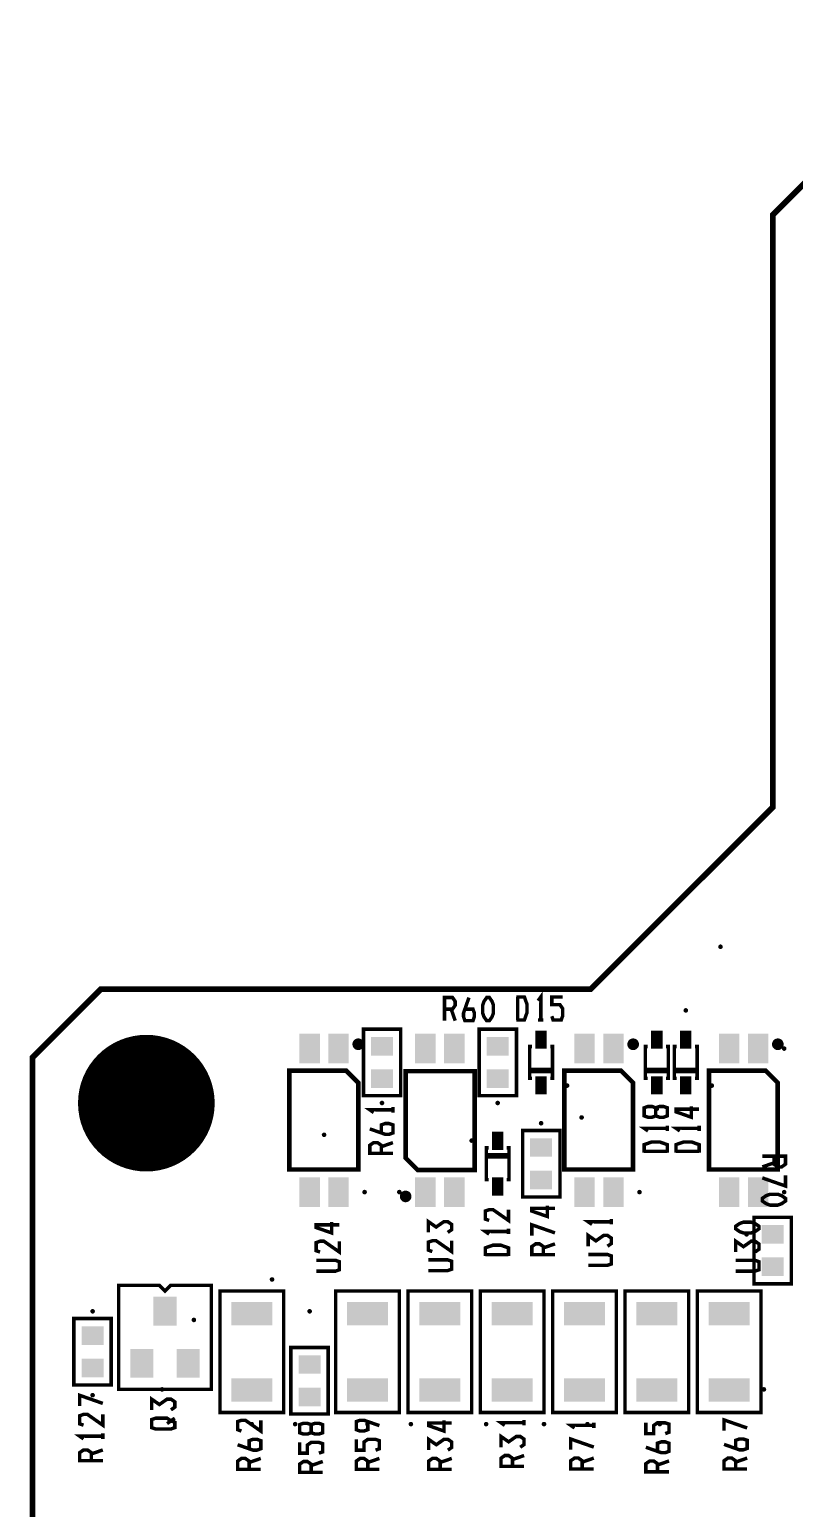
# Model space of a CAD drawing. Extents: x -7 to 310, y -94 to 128.
# Drawn here: x 164.6 to 198.2, y 63.5 to 128.4 of the extents above; entities that cross this region are included whole.
import ezdxf

# ---------------------------------------------------------------- set-up
doc = ezdxf.new("R2010")
doc.units = 0
doc.header["$MEASUREMENT"] = 0
doc.layers.get('0').update_dxf_attribs({"linetype": 'CONTINUOUS'})
for name, color, linetype in [('22-304-2_DRL', 1, 'CONTINUOUS'), ('22-304-2_SMB', 254, 'CONTINUOUS'), ('22-304-2_SSB', 1, 'CONTINUOUS'), ('THRUHOLE_TAP', 7, 'CONTINUOUS')]:
    doc.layers.add(name, color=color, linetype=linetype)

# ---------------------------------------------------------------- blocks, each defined once
blk = doc.blocks.new('ROUND_83')
at = {"const_width": 1.6002}
blk.add_lwpolyline([(-0.8001, 0, 1), (0.8001, 0, 1)], format="xyb", close=True, dxfattribs=at)
blk = doc.blocks.new('ROUND_87')
at = {"const_width": 0.10033}
blk.add_lwpolyline([(-0.050164, 0, 1), (0.050164, 0, 1)], format="xyb", close=True, dxfattribs=at)
blk = doc.blocks.new('ROUND_88')
at = {"const_width": 0.10033}
blk.add_lwpolyline([(-0.050164, 0, 1), (0.050164, 0, 1)], format="xyb", close=True, dxfattribs=at)
blk = doc.blocks.new('ROUND_1')
at = {"const_width": 2.99974}
blk.add_lwpolyline([(-1.49987, 0, 1), (1.49987, 0, 1)], format="xyb", close=True, dxfattribs=at)
blk = doc.blocks.new('RECTANGLE_3')
blk.add_solid([(0.4826, 0.4064), (0.4826, -0.4064), (-0.4826, 0.4064), (-0.4826, -0.4064)])
blk = doc.blocks.new('RECTANGLE_4')
blk.add_solid([(0.25019, 0.40005), (0.25019, -0.40005), (-0.25019, 0.40005), (-0.25019, -0.40005)])
blk = doc.blocks.new('RECTANGLE_31')
blk.add_solid([(0.9017, 0.508), (0.9017, -0.508), (-0.9017, 0.508), (-0.9017, -0.508)])
blk = doc.blocks.new('RECTANGLE_32')
blk.add_solid([(0.44958, 0.65024), (0.44958, -0.65024), (-0.44958, 0.65024), (-0.44958, -0.65024)])
blk = doc.blocks.new('RECTANGLE_61')
blk.add_solid([(0.508, 0.635), (0.508, -0.635), (-0.508, 0.635), (-0.508, -0.635)])
blk = doc.blocks.new('ROUND_80')
at = {"const_width": 0.10033}
blk.add_lwpolyline([(-0.050164, 0, 1), (0.050164, 0, 1)], format="xyb", close=True, dxfattribs=at)

msp = doc.modelspace()

# ---------------------------------------------------------------- linework, layer by layer
at = {"layer": '22-304-2_DRL', "const_width": 0.254}
msp.add_lwpolyline([(164.762, -5.73), (164.762, 83.272), (167.762, 86.272), (189.261, 86.272), (197.262, 94.27), (197.262, 120.27), (205.263, 128.271), (269.062, 128.271), (277.061, 120.27), (277.061, 94.27), (285.062, 86.272), (306.56, 86.272), (309.56, 83.272), (309.56, 22.271), (286.561, -0.728)], dxfattribs=at)
at = {"layer": '22-304-2_SSB'}
for points, const_width in [([(182.845, 85.398), (183.2, 85.398), (183.317, 85.568), (183.317, 85.736), (183.2, 85.906), (182.845, 85.906), (182.845, 84.89)], 0.152), ([(183.741, 85.398), (184.097, 85.398), (184.155, 85.228), (184.155, 85.06), (184.097, 84.89), (183.741, 84.89), (183.683, 85.06), (183.683, 85.228), (183.919, 85.906)], 0.152), ([(184.699, 84.89), (184.58, 85.06), (184.521, 85.228), (184.521, 85.568), (184.58, 85.736), (184.699, 85.906), (184.816, 85.906), (184.935, 85.736), (184.994, 85.568), (184.994, 85.228), (184.935, 85.06), (184.816, 84.89), (184.699, 84.89)], 0.152), ([(185.997, 84.918), (186.352, 84.918), (186.472, 85.258), (186.472, 85.596), (186.352, 85.934), (185.997, 85.934)], 0.152), ([(186.058, 84.918), (186.058, 85.934)], 0.152), ([(187.074, 84.918), (187.074, 85.934), (186.954, 85.766)], 0.152), ([(187.556, 85.088), (187.615, 84.918), (187.97, 84.918), (188.029, 85.088), (188.029, 85.426), (187.912, 85.596), (187.556, 85.596), (187.556, 85.934), (188.029, 85.934)], 0.152), ([(183.139, 85.398), (183.317, 84.89)], 0.152), ([(180.927, 81.596), (180.927, 84.517), (179.289, 84.517), (179.289, 81.596), (180.927, 81.596)], 0.152), ([(186.007, 81.596), (186.007, 84.517), (184.369, 84.517), (184.369, 81.596), (186.007, 81.596)], 0.152), ([(187.191, 84.918), (186.954, 84.918)], 0.152), ([(178.892, 83.915), (179.233, 83.915)], 0.152), ([(178.9, 83.777), (179.225, 83.777)], 0.152), ([(179.004, 84.026), (179.004, 83.686)], 0.152), ([(179.141, 84.019), (179.141, 83.694)], 0.152), ([(186.688, 83.755), (186.586, 83.755), (186.586, 82.358), (186.688, 82.358)], 0.152), ([(187.485, 82.358), (187.587, 82.358), (187.587, 83.755), (187.485, 83.755)], 0.152), ([(190.957, 83.915), (191.298, 83.915)], 0.152), ([(190.965, 83.777), (191.29, 83.777)], 0.152), ([(191.069, 84.026), (191.069, 83.686)], 0.152), ([(191.206, 84.019), (191.206, 83.694)], 0.152), ([(191.768, 83.755), (191.666, 83.755), (191.666, 82.358), (191.768, 82.358)], 0.152), ([(192.565, 82.358), (192.667, 82.358), (192.667, 83.755), (192.565, 83.755)], 0.152), ([(193.038, 83.755), (192.936, 83.755), (192.936, 82.358), (193.038, 82.358)], 0.152), ([(193.835, 82.358), (193.937, 82.358), (193.937, 83.755), (193.835, 83.755)], 0.152), ([(197.307, 83.915), (197.648, 83.915)], 0.152), ([(197.315, 83.777), (197.64, 83.777)], 0.152), ([(197.419, 84.026), (197.419, 83.686)], 0.152), ([(197.556, 84.019), (197.556, 83.694)], 0.152), ([(179.06, 82.167), (179.06, 78.357), (176.038, 78.357), (176.038, 82.7), (178.527, 82.7), (179.06, 82.167)], 0.201), ([(181.143, 78.865), (181.143, 82.675), (184.166, 82.675), (184.166, 78.332), (181.676, 78.332), (181.143, 78.865)], 0.201), ([(186.586, 82.657), (186.586, 82.756), (187.587, 82.756), (187.587, 82.657), (186.586, 82.657)], 0.152), ([(191.125, 82.167), (191.125, 78.357), (188.103, 78.357), (188.103, 82.7), (190.592, 82.7), (191.125, 82.167)], 0.201), ([(191.666, 82.657), (191.666, 82.756), (192.667, 82.756), (192.667, 82.657), (191.666, 82.657)], 0.152), ([(192.936, 82.657), (192.936, 82.756), (193.937, 82.756), (193.937, 82.657), (192.936, 82.657)], 0.152), ([(197.475, 82.167), (197.475, 78.357), (194.453, 78.357), (194.453, 82.7), (196.942, 82.7), (197.475, 82.167)], 0.201), ([(180.584, 81.098), (180.584, 80.859)], 0.152), ([(192.118, 81.067), (191.951, 81.126), (191.78, 81.126), (191.61, 81.067), (191.61, 80.712), (191.78, 80.651), (191.951, 80.651), (192.118, 80.712), (192.118, 81.067), (192.288, 81.126), (192.459, 81.126), (192.626, 81.067), (192.626, 80.712), (192.459, 80.651), (192.288, 80.651), (192.118, 80.712)], 0.152), ([(193.685, 81.126), (193.685, 80.651), (193.007, 80.889), (193.007, 81.006), (194.023, 81.006)], 0.152), ([(180.584, 80.978), (179.568, 80.978), (179.736, 80.859)], 0.152), ([(180.076, 79.962), (180.076, 80.318), (180.244, 80.376), (180.414, 80.376), (180.584, 80.318), (180.584, 79.962), (180.414, 79.904), (180.244, 79.904), (179.568, 80.14)], 0.152), ([(187.912, 77.151), (187.912, 80.072), (186.274, 80.072), (186.274, 77.151), (187.912, 77.151)], 0.152), ([(192.626, 80.168), (191.61, 80.168), (191.78, 80.051)], 0.152), ([(192.626, 80.287), (192.626, 80.051)], 0.152), ([(194.023, 80.168), (193.007, 80.168), (193.177, 80.051)], 0.152), ([(194.023, 80.287), (194.023, 80.051)], 0.152), ([(180.076, 79.066), (180.076, 79.421), (179.906, 79.538), (179.736, 79.538), (179.568, 79.421), (179.568, 79.066), (180.584, 79.066)], 0.152), ([(180.076, 79.36), (180.584, 79.538)], 0.152), ([(184.783, 79.31), (184.681, 79.31), (184.681, 77.913), (184.783, 77.913)], 0.152), ([(185.58, 77.913), (185.682, 77.913), (185.682, 79.31), (185.58, 79.31)], 0.152), ([(192.626, 79.094), (192.626, 79.449), (192.288, 79.569), (191.951, 79.569), (191.61, 79.449), (191.61, 79.094)], 0.152), ([(192.626, 79.152), (191.61, 79.152)], 0.152), ([(194.023, 79.094), (194.023, 79.449), (193.685, 79.569), (193.348, 79.569), (193.007, 79.449), (193.007, 79.094)], 0.152), ([(194.023, 79.152), (193.007, 79.152)], 0.152), ([(185.682, 79.01), (185.682, 78.911), (184.681, 78.911), (184.681, 79.01), (185.682, 79.01)], 0.152), ([(197.305, 78.946), (197.305, 78.591), (197.475, 78.471), (197.643, 78.471), (197.813, 78.591), (197.813, 78.946), (196.797, 78.946)], 0.152), ([(197.305, 78.649), (196.797, 78.471)], 0.152), ([(196.797, 77.989), (197.813, 77.633), (197.813, 78.108)], 0.152), ([(180.973, 77.234), (181.311, 77.234)], 0.152), ([(181.082, 77.344), (181.082, 77.006)], 0.152), ([(181.219, 77.336), (181.219, 77.013)], 0.152), ([(196.797, 77.092), (196.967, 77.211), (197.135, 77.27), (197.475, 77.27), (197.643, 77.211), (197.813, 77.092), (197.813, 76.973), (197.643, 76.856), (197.475, 76.795), (197.135, 76.795), (196.967, 76.856), (196.797, 76.973), (196.797, 77.092)], 0.152), ([(180.98, 77.097), (181.303, 77.097)], 0.152), ([(185.654, 76.594), (185.654, 76.122), (184.976, 76.594), (184.806, 76.594), (184.638, 76.536), (184.638, 76.18), (184.806, 76.122)], 0.152), ([(187.356, 76.77), (187.356, 76.297), (186.68, 76.533), (186.68, 76.653), (187.696, 76.653)], 0.152), ([(177.894, 76.048), (177.894, 75.573), (177.216, 75.809), (177.216, 75.929), (178.232, 75.929)], 0.152), ([(182.987, 75.596), (183.157, 75.713), (183.157, 75.952), (182.987, 76.068), (182.819, 76.068), (182.479, 75.832), (182.141, 76.068), (182.141, 75.596)], 0.152), ([(187.696, 75.576), (186.68, 75.931), (186.68, 75.459)], 0.152), ([(190.17, 76.063), (189.154, 76.063), (189.324, 75.947)], 0.152), ([(190.17, 76.183), (190.17, 75.947)], 0.152), ([(196.647, 75.751), (196.477, 75.632), (196.309, 75.573), (195.969, 75.573), (195.801, 75.632), (195.631, 75.751), (195.631, 75.87), (195.801, 75.987), (195.969, 76.048), (196.309, 76.048), (196.477, 75.987), (196.647, 75.87), (196.647, 75.751)], 0.152), ([(198.072, 73.341), (198.072, 76.262), (196.434, 76.262), (196.434, 73.341), (198.072, 73.341)], 0.152), ([(183.157, 75.23), (183.157, 74.758), (182.479, 75.23), (182.311, 75.23), (182.141, 75.172), (182.141, 74.816), (182.311, 74.758)], 0.152), ([(185.654, 75.639), (184.638, 75.639), (184.806, 75.52)], 0.152), ([(185.654, 75.756), (185.654, 75.52)], 0.152), ([(190, 74.989), (190.17, 75.108), (190.17, 75.345), (190, 75.464), (189.832, 75.464), (189.492, 75.225), (189.154, 75.464), (189.154, 74.989)], 0.152), ([(196.477, 74.735), (196.647, 74.854), (196.647, 75.091), (196.477, 75.21), (196.309, 75.21), (195.969, 74.971), (195.631, 75.21), (195.631, 74.735)], 0.152), ([(178.232, 75.21), (178.232, 74.735), (177.554, 75.21), (177.386, 75.21), (177.216, 75.149), (177.216, 74.793), (177.386, 74.735)], 0.152), ([(185.654, 74.562), (185.654, 74.918), (185.314, 75.037), (184.976, 75.037), (184.638, 74.918), (184.638, 74.562)], 0.152), ([(185.654, 74.623), (184.638, 74.623)], 0.152), ([(187.188, 74.621), (187.188, 74.976), (187.018, 75.093), (186.848, 75.093), (186.68, 74.976), (186.68, 74.621), (187.696, 74.621)], 0.152), ([(187.188, 74.915), (187.696, 75.093)], 0.152), ([(189.154, 74.626), (190, 74.626), (190.17, 74.565), (190.17, 74.209), (190, 74.151), (189.154, 74.151)], 0.152), ([(177.216, 74.372), (178.062, 74.372), (178.232, 74.311), (178.232, 73.955), (178.062, 73.897), (177.216, 73.897)], 0.152), ([(182.141, 74.392), (182.987, 74.392), (183.157, 74.334), (183.157, 73.978), (182.987, 73.92), (182.141, 73.92)], 0.152), ([(195.631, 74.372), (196.477, 74.372), (196.647, 74.311), (196.647, 73.955), (196.477, 73.897), (195.631, 73.897)], 0.152), ([(168.545, 68.705), (172.609, 68.705), (172.609, 73.277), (170.831, 73.277), (170.577, 73.023), (170.323, 73.277), (168.545, 73.277), (168.545, 68.705)], 0.152), ([(172.99, 73.023), (175.784, 73.023), (175.784, 67.689), (172.99, 67.689), (172.99, 73.023)], 0.152), ([(178.07, 73.023), (180.864, 73.023), (180.864, 67.689), (178.07, 67.689), (178.07, 73.023)], 0.152), ([(181.245, 73.023), (184.039, 73.023), (184.039, 67.689), (181.245, 67.689), (181.245, 73.023)], 0.152), ([(184.42, 73.023), (187.214, 73.023), (187.214, 67.689), (184.42, 67.689), (184.42, 73.023)], 0.152), ([(190.389, 67.689), (187.595, 67.689), (187.595, 73.023), (190.389, 73.023), (190.389, 67.689)], 0.152), ([(193.564, 67.689), (190.77, 67.689), (190.77, 73.023), (193.564, 73.023), (193.564, 67.689)], 0.152), ([(196.739, 67.689), (193.945, 67.689), (193.945, 73.023), (196.739, 73.023), (196.739, 67.689)], 0.152), ([(166.576, 71.817), (166.576, 68.896), (168.214, 68.896), (168.214, 71.817), (166.576, 71.817)], 0.152), ([(176.101, 70.547), (176.101, 67.626), (177.739, 67.626), (177.739, 70.547), (176.101, 70.547)], 0.152), ([(167.851, 68.09), (166.835, 68.446), (166.835, 67.971)], 0.152), ([(170.841, 67.806), (171.008, 67.923), (171.008, 68.161), (170.841, 68.278), (170.67, 68.278), (170.333, 68.042), (169.992, 68.278), (169.992, 67.806)], 0.152), ([(167.851, 67.608), (167.851, 67.133), (167.175, 67.608), (167.005, 67.608), (166.835, 67.547), (166.835, 67.191), (167.005, 67.133)], 0.152), ([(170.841, 66.968), (171.008, 67.026), (171.008, 67.262), (170.841, 67.323), (170.67, 67.44), (170.162, 67.44), (169.992, 67.382), (169.992, 67.026), (170.162, 66.968), (170.841, 66.968)], 0.152), ([(170.67, 67.204), (171.008, 67.44)], 0.152), ([(174.783, 67.351), (174.783, 66.876), (174.105, 67.351), (173.934, 67.351), (173.767, 67.293), (173.767, 66.937), (173.934, 66.876)], 0.152), ([(176.995, 67.158), (176.827, 67.217), (176.657, 67.217), (176.487, 67.158), (176.487, 66.803), (176.657, 66.744), (176.827, 66.744), (176.995, 66.803), (176.995, 67.158), (177.165, 67.217), (177.335, 67.217), (177.503, 67.158), (177.503, 66.803), (177.335, 66.744), (177.165, 66.744), (176.995, 66.803)], 0.152), ([(179.482, 67.293), (179.482, 66.937), (179.312, 66.876), (179.141, 66.876), (178.974, 66.937), (178.974, 67.293), (179.141, 67.351), (179.312, 67.351), (179.99, 67.115)], 0.152), ([(182.824, 67.351), (182.824, 66.876), (182.149, 67.115), (182.149, 67.232), (183.165, 67.232)], 0.152), ([(186.34, 67.242), (185.324, 67.242), (185.491, 67.123)], 0.152), ([(186.34, 67.359), (186.34, 67.123)], 0.152), ([(189.4, 67.13), (188.384, 67.13), (188.555, 67.011)], 0.152), ([(189.4, 67.247), (189.4, 67.011)], 0.152), ([(192.535, 66.764), (192.702, 66.825), (192.702, 67.181), (192.535, 67.239), (192.194, 67.239), (192.027, 67.12), (192.027, 66.764), (191.686, 66.764), (191.686, 67.239)], 0.152), ([(196.131, 67.011), (195.115, 67.366), (195.115, 66.891)], 0.152), ([(167.851, 66.65), (166.835, 66.65), (167.005, 66.531)], 0.152), ([(167.851, 66.77), (167.851, 66.531)], 0.152), ([(174.275, 66.099), (174.275, 66.455), (174.442, 66.513), (174.613, 66.513), (174.783, 66.455), (174.783, 66.099), (174.613, 66.038), (174.442, 66.038), (173.767, 66.277)], 0.152), ([(177.335, 65.906), (177.503, 65.964), (177.503, 66.32), (177.335, 66.378), (176.995, 66.378), (176.827, 66.262), (176.827, 65.906), (176.487, 65.906), (176.487, 66.378)], 0.152), ([(179.82, 66.038), (179.99, 66.099), (179.99, 66.455), (179.82, 66.513), (179.482, 66.513), (179.312, 66.394), (179.312, 66.038), (178.974, 66.038), (178.974, 66.513)], 0.152), ([(182.995, 66.038), (183.165, 66.157), (183.165, 66.394), (182.995, 66.513), (182.824, 66.513), (182.487, 66.277), (182.149, 66.513), (182.149, 66.038)], 0.152), ([(186.17, 66.165), (186.34, 66.284), (186.34, 66.521), (186.17, 66.64), (185.999, 66.64), (185.662, 66.404), (185.324, 66.64), (185.324, 66.165)], 0.152), ([(189.4, 66.173), (188.384, 66.528), (188.384, 66.053)], 0.152), ([(192.194, 65.987), (192.194, 66.343), (192.365, 66.401), (192.535, 66.401), (192.702, 66.343), (192.702, 65.987), (192.535, 65.926), (192.365, 65.926), (191.686, 66.165)], 0.152), ([(195.623, 66.114), (195.623, 66.47), (195.794, 66.528), (195.964, 66.528), (196.131, 66.47), (196.131, 66.114), (195.964, 66.053), (195.794, 66.053), (195.115, 66.292)], 0.152), ([(167.343, 65.576), (167.343, 65.931), (167.175, 66.048), (167.005, 66.048), (166.835, 65.931), (166.835, 65.576), (167.851, 65.576)], 0.152), ([(167.343, 65.87), (167.851, 66.048)], 0.152), ([(174.275, 65.2), (174.275, 65.555), (174.105, 65.675), (173.934, 65.675), (173.767, 65.555), (173.767, 65.2), (174.783, 65.2)], 0.152), ([(174.275, 65.497), (174.783, 65.675)], 0.152), ([(176.995, 65.068), (176.995, 65.423), (176.827, 65.54), (176.657, 65.54), (176.487, 65.423), (176.487, 65.068), (177.503, 65.068)], 0.152), ([(176.995, 65.362), (177.503, 65.54)], 0.152), ([(179.482, 65.2), (179.482, 65.555), (179.312, 65.675), (179.141, 65.675), (178.974, 65.555), (178.974, 65.2), (179.99, 65.2)], 0.152), ([(179.482, 65.497), (179.99, 65.675)], 0.152), ([(182.657, 65.2), (182.657, 65.555), (182.487, 65.675), (182.316, 65.675), (182.149, 65.555), (182.149, 65.2), (183.165, 65.2)], 0.152), ([(182.657, 65.497), (183.165, 65.675)], 0.152), ([(185.832, 65.327), (185.832, 65.682), (185.662, 65.802), (185.491, 65.802), (185.324, 65.682), (185.324, 65.327), (186.34, 65.327)], 0.152), ([(185.832, 65.624), (186.34, 65.802)], 0.152), ([(188.892, 65.215), (188.892, 65.571), (188.725, 65.69), (188.555, 65.69), (188.384, 65.571), (188.384, 65.215), (189.4, 65.215)], 0.152), ([(188.892, 65.512), (189.4, 65.69)], 0.152), ([(192.194, 65.088), (192.194, 65.444), (192.027, 65.563), (191.857, 65.563), (191.686, 65.444), (191.686, 65.088), (192.702, 65.088)], 0.152), ([(192.194, 65.385), (192.702, 65.563)], 0.152), ([(195.623, 65.215), (195.623, 65.571), (195.456, 65.69), (195.286, 65.69), (195.115, 65.571), (195.115, 65.215), (196.131, 65.215)], 0.152), ([(195.623, 65.512), (196.131, 65.69)], 0.152)]:
    msp.add_lwpolyline(points, dxfattribs=dict(at, const_width=const_width))
at = {"layer": '22-304-2_SSB', "const_width": 0.152}
for points in [[(178.882, 83.856, -0.414214), (179.063, 84.036)], [(179.063, 83.676, -0.414214), (178.882, 83.856)], [(179.063, 84.036, -0.414214), (179.243, 83.856)], [(179.243, 83.856, -0.414214), (179.063, 83.676)], [(190.947, 83.856, -0.414214), (191.128, 84.036)], [(191.128, 83.676, -0.414214), (190.947, 83.856)], [(191.128, 84.036, -0.414214), (191.308, 83.856)], [(191.308, 83.856, -0.414214), (191.128, 83.676)], [(197.297, 83.856, -0.414214), (197.478, 84.036)], [(197.478, 83.676, -0.414214), (197.297, 83.856)], [(197.478, 84.036, -0.414214), (197.658, 83.856)], [(197.658, 83.856, -0.414214), (197.478, 83.676)], [(180.963, 77.176, -0.414214), (181.143, 77.356)], [(181.143, 76.996, -0.414214), (180.963, 77.176)], [(181.143, 77.354, -0.414214), (181.321, 77.176)], [(181.321, 77.176, -0.414214), (181.143, 76.998)]]:
    msp.add_lwpolyline(points, format="xyb", dxfattribs=at)

# ---------------------------------------------------------------- block references
at = {"layer": '22-304-2_DRL', "xscale": -1}
for name, p in [('ROUND_88', (194.961, 88.136)), ('ROUND_88', (193.437, 85.342)), ('ROUND_88', (197.755, 83.666)), ('ROUND_83', (169.761, 81.27)), ('ROUND_88', (188.23, 82.04)), ('ROUND_88', (194.58, 82.04)), ('ROUND_88', (180.102, 81.278)), ('ROUND_88', (185.182, 81.278)), ('ROUND_88', (188.865, 80.643)), ('ROUND_88', (192.167, 81.024)), ('ROUND_88', (177.562, 79.881)), ('ROUND_88', (187.087, 80.389)), ('ROUND_88', (184.039, 79.627)), ('ROUND_88', (179.34, 77.366)), ('ROUND_88', (180.864, 77.366)), ('ROUND_88', (191.405, 77.366)), ('ROUND_88', (197.755, 77.366)), ('ROUND_88', (196.104, 75.512)), ('ROUND_87', (175.276, 73.531)), ('ROUND_88', (167.402, 72.134)), ('ROUND_88', (176.927, 72.134)), ('ROUND_88', (171.847, 71.753)), ('ROUND_87', (167.402, 68.451)), ('ROUND_88', (170.45, 68.705)), ('ROUND_87', (196.866, 68.705)), ('ROUND_87', (174.387, 67.181)), ('ROUND_87', (176.292, 67.181)), ('ROUND_87', (179.467, 67.181)), ('ROUND_87', (181.372, 67.181)), ('ROUND_87', (184.674, 67.181)), ('ROUND_87', (187.214, 67.181)), ('ROUND_87', (189.119, 67.181)), ('ROUND_87', (192.294, 67.181))]:
    msp.add_blockref(name, p, dxfattribs=at)
at = {"layer": '22-304-2_SMB', "xscale": -1}
for name, p in [('RECTANGLE_4', (187.087, 84.057)), ('RECTANGLE_4', (192.167, 84.057)), ('RECTANGLE_4', (193.437, 84.057)), ('ROUND_1', (169.761, 81.27)), ('RECTANGLE_32', (176.927, 83.666)), ('RECTANGLE_32', (178.197, 83.666)), ('RECTANGLE_3', (180.102, 83.767)), ('RECTANGLE_32', (182.007, 83.666)), ('RECTANGLE_32', (183.277, 83.666)), ('RECTANGLE_3', (185.182, 83.767)), ('RECTANGLE_32', (188.992, 83.666)), ('RECTANGLE_32', (190.262, 83.666)), ('RECTANGLE_32', (195.342, 83.666)), ('RECTANGLE_32', (196.612, 83.666)), ('RECTANGLE_3', (180.102, 82.345)), ('RECTANGLE_3', (185.182, 82.345)), ('RECTANGLE_4', (187.087, 82.055)), ('RECTANGLE_4', (192.167, 82.055)), ('RECTANGLE_4', (193.437, 82.055)), ('RECTANGLE_4', (185.182, 79.612)), ('RECTANGLE_3', (187.087, 79.322)), ('RECTANGLE_32', (176.927, 77.366)), ('RECTANGLE_32', (178.197, 77.366)), ('RECTANGLE_32', (182.007, 77.366)), ('RECTANGLE_32', (183.277, 77.366)), ('RECTANGLE_4', (185.182, 77.61)), ('RECTANGLE_3', (187.087, 77.9)), ('RECTANGLE_32', (188.992, 77.366)), ('RECTANGLE_32', (190.262, 77.366)), ('RECTANGLE_32', (195.342, 77.366)), ('RECTANGLE_32', (196.612, 77.366)), ('RECTANGLE_3', (197.247, 75.512)), ('RECTANGLE_3', (197.247, 74.09)), ('RECTANGLE_61', (170.577, 72.134)), ('RECTANGLE_31', (174.387, 72.032)), ('RECTANGLE_31', (179.467, 72.032)), ('RECTANGLE_31', (182.642, 72.032)), ('RECTANGLE_31', (185.817, 72.032)), ('RECTANGLE_31', (188.992, 72.032)), ('RECTANGLE_31', (192.167, 72.032)), ('RECTANGLE_31', (195.342, 72.032)), ('RECTANGLE_3', (167.402, 71.067)), ('RECTANGLE_61', (169.561, 69.848)), ('RECTANGLE_61', (171.593, 69.848)), ('RECTANGLE_3', (176.927, 69.797)), ('RECTANGLE_3', (167.402, 69.645)), ('RECTANGLE_31', (174.387, 68.68)), ('RECTANGLE_31', (179.467, 68.68)), ('RECTANGLE_31', (182.642, 68.68)), ('RECTANGLE_31', (185.817, 68.68)), ('RECTANGLE_31', (188.992, 68.68)), ('RECTANGLE_31', (192.167, 68.68)), ('RECTANGLE_31', (195.342, 68.68)), ('RECTANGLE_3', (176.927, 68.375))]:
    msp.add_blockref(name, p, dxfattribs=at)
at = {"layer": 'THRUHOLE_TAP', "xscale": -1}
for name, p in [('ROUND_80', (194.961, 88.136)), ('ROUND_80', (193.437, 85.342)), ('ROUND_80', (197.755, 83.666)), ('ROUND_83', (169.761, 81.27)), ('ROUND_80', (188.23, 82.04)), ('ROUND_80', (194.58, 82.04)), ('ROUND_80', (180.102, 81.278)), ('ROUND_80', (185.182, 81.278)), ('ROUND_80', (188.865, 80.643)), ('ROUND_80', (192.167, 81.024)), ('ROUND_80', (177.562, 79.881)), ('ROUND_80', (187.087, 80.389)), ('ROUND_80', (184.039, 79.627)), ('ROUND_80', (179.34, 77.366)), ('ROUND_80', (180.864, 77.366)), ('ROUND_80', (191.405, 77.366)), ('ROUND_80', (197.755, 77.366)), ('ROUND_80', (196.104, 75.512)), ('ROUND_80', (175.276, 73.531)), ('ROUND_80', (167.402, 72.134)), ('ROUND_80', (176.927, 72.134)), ('ROUND_80', (171.847, 71.753)), ('ROUND_80', (167.402, 68.451)), ('ROUND_80', (170.45, 68.705)), ('ROUND_80', (196.866, 68.705)), ('ROUND_80', (174.387, 67.181)), ('ROUND_80', (176.292, 67.181)), ('ROUND_80', (179.467, 67.181)), ('ROUND_80', (181.372, 67.181)), ('ROUND_80', (184.674, 67.181)), ('ROUND_80', (187.214, 67.181)), ('ROUND_80', (189.119, 67.181)), ('ROUND_80', (192.294, 67.181))]:
    msp.add_blockref(name, p, dxfattribs=at)

doc.saveas('drawing.dxf')
